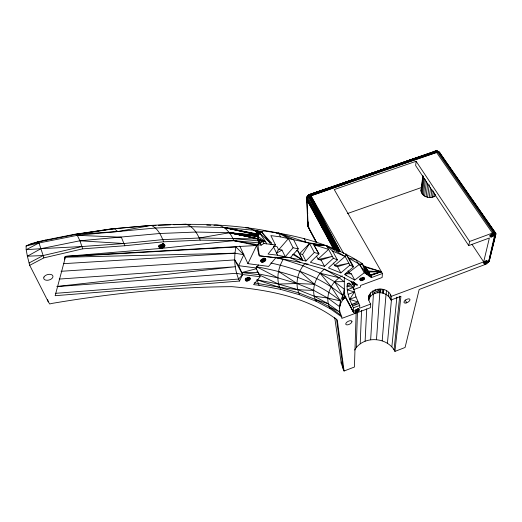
<?xml version="1.0" encoding="UTF-8"?>
<svg xmlns="http://www.w3.org/2000/svg" width="522" height="522" viewBox="0 0 522 522"><rect width="100%" height="100%" fill="white"/><g stroke="black" fill="none" stroke-linecap="round" stroke-linejoin="round"><path stroke-width="0.78" d="M439.387 153.253L439.387 152.274L437.488 151.158L435.035 151.171L434.337 151.726L435.224 151.145L437.488 151.158L440.02 153.259L495.9 233.68L495.861 234.345L489.297 260.935L486.811 263.864L419.186 289.475L405.065 347.489L394.945 351.397C387.494 336.605 362.907 335.346 354.706 350.04M275.466 257.6L283.192 259.349L302.956 265.724L320.097 273.241L331.124 286.689L340.429 300.92L339.411 308.646L340.416 303.935L340.429 300.92L342.765 295.537L344.311 289.227L344.324 277.234M256.498 269L256.641 266.788C286.415 272.256 316.743 281.273 340.429 300.92L340.311 304.385L339.417 306.538L339.822 312.097L341.819 316.984L341.812 318.4L370.463 307.686L370.666 304.065C361.361 289.906 386.652 282.735 391.304 296.359L390.971 300.026L400.922 296.307L394.945 351.397M340.416 303.935L342.732 299.745L342.765 295.537L334.589 281.743L320.097 273.241C314.159 280.973 311.243 292.313 316.156 301.259L330.237 308.73L341.819 316.984M330.237 308.73C325.31 300.072 328.514 288.986 334.589 281.743L344.311 289.227L344.774 295.987L353.44 312.3L354.51 312.965L356.134 313.043L354.431 367.018L344.07 371.012L341.29 363.521L334.746 317.644M368.649 299.68L368.676 297.377L368.552 299.569M265.796 259.871L265.652 259.082C264.008 257.855 260.974 259.323 260.811 261.346C262.011 263.186 265.189 261.613 265.796 259.871L265.117 258.449M308.084 221.863L308.358 227.448L316.299 242.391M353.44 312.3L353.42 307.81C349.857 300.463 346.23 292.196 347.293 283.896L348.357 283.107C351.143 284.144 352.565 287.035 353.909 289.495L360.428 287.093L360.493 285.475L382.13 277.502L382.424 273.515L334.25 189.571L416.119 161.285L469.598 241.471L468.743 245.594L489.375 237.993L483.685 261.874L391.304 296.359M353.909 289.495C352.422 286.852 356.448 284.947 354.764 282.924M356.265 347.476L357.472 311.784M353.825 288.927L355.978 296.927L359.743 305.461L359.638 308.182L370.666 304.065M382.424 273.515L371.684 277.476C365.446 275.335 364.154 269.359 362.385 263.669C332.964 244.544 298.199 235.363 263.688 230.965C257.385 231.67 256.837 238.619 259.343 242.919L233.895 240.662L161.22 248.394L65.628 256.367L55.156 295.693L239.52 281.058C234.6 270.507 233.517 258.338 235.977 246.991L64.826 256.785M360.206 343.789L361.576 310.401M487.678 261.783L487.568 261.241C481.747 260.7 483.946 267.31 487.678 261.783L486.824 260.511M469.598 241.471L492.429 233.08L494.412 232.701L495.678 233.151L489.003 261.646L495.9 233.68L495.678 233.151L439.752 152.685L438.5 151.595L436.359 151.021L308.156 195.228L306.819 197.362L306.936 199.985L333.76 249.327M365.113 341.153L366.731 308.946M315.967 241.471L308.195 226.829L306.936 199.985L307.667 195.743L309.722 194.373L310.903 195.77L343.639 253.379M494.308 234.659L494.203 234.071C492.664 233.367 490.419 234.887 490.184 236.505L491.404 236.942L493.473 235.859L494.308 234.659L493.414 233.36M368.826 299.7L369.302 294.963L368.676 299.517M369.1 298.623L370.463 296.457L370.666 292.796M370.653 339.744L373.432 293.769M370.463 296.457L372.44 294.676L372.669 291.015L374.92 293.403C380.956 291.204 388.433 293.945 390.971 300.026M250.247 278.839L250.136 278.076C248.602 276.784 244.922 278.415 245.484 280.542C247.03 281.71 249.555 280.497 250.247 278.839L249.594 277.417M376.479 339.633L379.82 292.822M380.923 288.992L380.649 292.685L379.729 288.999L379.474 292.705L377.98 289.044L377.706 292.718L375.155 289.73L374.92 293.403L372.44 294.676M368.878 274.748L371.025 276.96L369.804 275.198L368.826 275.466L368.91 274.383L364.663 266.657L363.025 264.811L359.469 264.282L348.833 258.149L345.995 254.018L345.114 256.439L334.308 265.809M382.456 293.051L382.737 289.358L383.526 293.266L383.814 289.579M382.195 340.833L386.052 294.056M386.149 294.454L386.456 290.767M388.355 296.15L388.675 292.47M389.98 298.284L390.306 294.604M308.659 226.744L308.776 227.931L309.442 228.238M387.428 343.28L391.533 299.021M316.156 301.259L299.608 294.76L280.568 289.384C275.74 279.903 277.965 268.197 283.192 259.349M391.846 346.817L396.903 297.09M364.493 278.644L364.428 277.991C362.947 276.98 359.952 278.585 360.258 280.418L361.909 280.653L363.984 279.44L364.493 278.644L363.717 277.247M306.629 199.123L306.819 197.362L309.722 194.373L307.667 195.743L306.629 199.123L334.165 249.098M394.045 349.753L399.748 296.17M416.119 161.285L415.649 165.605L468.743 245.594M368.682 300.235L369.302 294.963M435.446 194.471L435.224 196.031C430.382 199.273 421.528 197.081 421 190.628L422.885 175.333M421.15 191.861L423.042 176.26M421.854 186.667L422.044 185.108M422.331 182.759L422.52 181.199M422.898 178.074L423.094 176.508M421.593 193.081L423.596 176.71M299.608 294.76C294.395 284.666 297.573 271.584 305.011 263.447M422.344 194.23L424.269 178.655M423.362 195.248L425.313 179.679M424.588 196.122L426.474 181.33M426.03 196.794L427.746 183.568M427.577 197.27L429.221 184.821M429.214 197.492L430.578 187.378M430.846 197.479L431.909 189.701M432.438 197.218L433.306 190.993M433.912 196.735L434.461 192.84M421 190.628L421.182 189.388M159.804 244.792L161.22 248.394C152.75 244.779 172.13 242.267 161.957 248.289L160.626 245.431M307.667 195.743L307.497 196.559L308.893 194.699L436.235 150.988M438.5 151.595L437.325 151.126L308.156 195.228L307.125 196.461L306.623 198.23L307.902 225.98C309.318 229.21 307.145 225.595 308.195 224.238M309.474 194.458L373.445 172.56L310.061 194.589L307.412 198.399L307.04 199.215L333.852 249.314M495.678 233.151L488.481 262.396L495.143 232.825L438.33 151.543L494.412 232.701M366.522 274.154L364.232 272.804L354.732 280.046L344.468 274.461L353.603 266.794L352.781 266.318L349.89 265.124L340.846 272.902L328.468 267.943L337.382 259.891L333.375 258.227L324.475 266.344L310.381 262.298L318.909 253.868L314.303 252.485L305.905 261.007L277.567 255.18L268.06 254.083L275.466 244.935L266.683 243.846L265.698 241.83L262.905 241.49L258.116 238.684C257.881 236.799 257.881 234.3 259.793 233.256M366.64 274.213L365.387 272.249L364.663 266.657L369.563 274.826L369.419 275.309L368.91 274.383L365.942 272.575L364.663 266.657L368.199 271.303L371.684 277.476M359.025 310.238L358.966 309.35L357.257 309.318L355.351 310.551L355.019 311.569L356.343 311.967L358.405 310.975L359.025 310.238L358.288 308.874M261 232.786L261.405 231.768L271.048 242.502L272.04 244.511M64.389 259.343L65.628 256.367L256.648 245.497L257.927 244.759L259.343 242.919M345.858 296.724L342.732 299.745L344.67 295.452L353.316 311.732M235.977 246.991L243.8 254.736L238.632 265.678L242.658 274.552L239.52 281.058M273.704 246.064L277.13 246.762L278.409 249.34L276.588 253.19L281.971 250.071L285.266 256.687L275.499 257.64L259.264 255.819L256.648 245.497L233.895 240.662L200.141 240.146L163.686 241.797L124.83 245.745L82.698 248.831L43.835 257.881L29.708 265.326L48.259 301.775L49.779 304.026L51.136 303.55C110.827 293.416 171.353 287.022 231.951 286.663C268.713 289.978 307.334 296.985 337.303 320.025L344.07 371.012M281.684 234.052C239.076 223.892 194.83 223.116 151.276 225.387L111.303 228.936L73.83 234.43L45.323 240.127C38.824 241.647 31.94 242.834 26.1 245.999L26.191 249.712L41.01 248.655L79.918 240.786L159.836 233.497L195.991 232.049L229.497 232.74L257.803 236.72L259.643 232.982L269.554 242.319L270.54 244.329M213.909 225.23C223.52 223.67 230.548 232.714 233.895 240.662L257.927 244.759L259.264 255.819L275.792 257.757L268.634 266.416L247.917 263.643L256.648 245.497L254.292 245.027M307.04 199.215L306.766 198.353L308 196.52L308.874 196.859L310.459 195.045L435.511 151.328L437.325 151.126L439.752 152.685L440.039 153.964M345.701 296.581L342.732 299.745L344.774 295.987L353.838 312.724M64.819 257.731L65.628 256.367M305.905 261.007L302.571 254.514L309.572 243.467L326.583 245.66L345.114 256.439L349.89 265.124M352.467 306.022L358.777 303.673L351.671 304.365L357.955 301.977L349.707 299.321L354.458 291.948L347.202 289.801L352.807 287.681M245.758 227.846L247.97 227.781L254.344 230.287L258.729 234.189L258.129 235.259L229.497 232.74L199.228 238.019L162.818 239.618L124.021 243.513L81.954 246.541L41.01 248.655L27.372 256.204L29.708 265.326M342.732 299.745L345.088 296.261M344.696 292.907L342.765 295.537C322.302 278.383 296.698 268.543 270.82 263.016M258.266 241.914L258.971 241.02L262.905 241.49L263.891 243.513L266.683 243.846M260.485 232.897L261.405 231.768L269.554 242.319L271.048 242.502M61.067 271.29L234.665 259.923L238.632 265.678L256.034 267.962L258.507 264.935M256.034 267.962L260.126 276.712L253.581 284.627L259.029 285.253L280.568 289.384M278.598 249.907L288.412 238.587L306.101 242.378L326.583 245.66L332.618 251.089L345.114 256.439M285.266 256.687L293.09 247.78L298.284 248.87L290.317 257.666L273.939 257.287M299.556 253.738L309.572 243.467L314.303 252.485M318.009 259.153L328.606 249.385L326.583 245.66L313.8 244.785L318.909 253.868L313.8 244.785M339.111 277.697L334.589 281.743L344.063 281.632L339.111 277.697L324.403 268.941L320.097 273.241L339.111 277.697L342.308 275.923M348.735 272.517L359.469 264.282L362.385 263.669M355.43 284.144L357.061 285.188L357.4 284.94L341.173 276.131L322.061 268.549L300.267 262.37L275.499 257.64M30.707 244.133L31.268 243.735M257.927 244.759L261.157 245.164L263.891 243.513M307.608 195.959L310.061 194.589M262.364 231.624L254.344 230.287L224.147 227.52L191.137 226.711L155.582 228.01L77.269 235.318L38.993 242.978L26.191 249.712L27.372 256.204L43.163 255.539L81.954 246.541L82.698 248.831M29.069 262.971L43.163 255.539L38.993 242.978L38.321 241.895L37.662 241.764M308.156 195.228L309.853 196.226L436.046 151.726L438.473 152.124L437.084 151.4L435.035 151.171L309.331 194.83M306.819 197.362L307.223 197.91L308.058 197.59L308 196.52M349.707 299.321L355.978 296.927M349.414 283.094L347.293 283.896L350.262 283.87M348.167 294.317L354.458 291.948M351.123 284.634L346.895 286.219L352.768 287.283M353.42 307.81L359.743 305.461M309.194 195.515L436.046 151.726L492.429 233.08M364.376 266.996L381.386 271.708L370.659 275.662L366.594 269.078L368.61 272.027L381.386 271.708L363.547 266.037M347.482 213.537L421.678 187.444M493.486 232.773L437.58 152.137L310.903 195.77L340.357 251.539M372.806 172.782L435.511 151.328L436.046 151.726M310.459 195.045L436.581 152.391M370.326 275.074L381.386 271.708L366.907 270.996M346.412 275.544L345.407 273.691L349.029 272.608L351.365 273.893L354.732 280.046M333.454 263.088L334.765 265.535L337.48 266.644L348.866 263.258L335.3 266.005M381.386 271.708L370.268 274.97L366.594 269.078L371.025 276.96M434.63 151.308L435.374 151.458M259.199 274.722L241.745 272.536L256.393 268.732M38.993 242.978L26.1 245.999L38.321 241.895L75.71 234.43L111.303 228.936L151.276 225.387C157.918 228.368 161.096 235.415 163.686 241.797M318.205 259.519L332.351 256.328L321.115 259.969L319.634 259.858M73.83 234.43L117.757 231.559L151.276 225.387M439.204 152.3L440.02 153.259M57.029 286.447L235.233 266.755L59.214 279.068M55.312 293.344L238.619 279.048L242.658 274.552L260.126 276.712M57.042 286.591L236.583 273.28L242.658 274.552L234.665 259.923M63.508 263.669L234.926 253.196L243.8 254.736M173.702 224.721L186.021 224.166C193.231 226.574 197.368 233.484 200.141 240.146M147.145 225.648L156 225.341M158.414 225.256L170.485 224.832M299.798 271.205L314.531 284.281L296.985 283.511L278.5 284.066L256.981 279.812L259.029 285.253M64.865 257.222L234.926 253.196M272.353 232.303L274.755 232.29L277.045 233.138M241.745 272.536L258.155 272.491L256.961 271.414M199.228 238.019L258.201 238.939L262.905 241.49L260.178 243.141L258.886 242.971M180.945 224.467L190.634 224.721M206.777 225.145L210.816 225.25M345.407 273.691L351.365 273.893M305.807 263.956L308.045 264.047M117.757 231.559L114.37 228.773L75.71 234.43L77.269 235.318L121.345 237.216L124.83 245.745M339.535 308L339.417 306.538L327.79 298.055L313.611 290.304C293.54 290.33 273.88 286.245 254.227 282.826M326.583 245.66L314.166 244.896L328.606 249.385L333.375 258.227M77.269 235.318L79.918 240.786L124.021 243.513M258.729 234.189L224.147 227.52L258.122 235.037L259.643 232.982L265.698 241.83L257.985 236.486L229.497 232.74L258.201 238.939L261.157 245.164M232.942 238.587L258.364 240.883M257.985 236.486L257.985 235.931L229.497 232.74L258.168 238.795L262.905 241.49L258.214 238.913L229.497 232.74L258.005 235.813L258.501 234.567L224.147 227.52L258.116 235.102L258.501 234.567L224.147 227.52M293.09 247.78L288.412 238.587L280.497 236.884L270.853 235.605L275.466 244.935M258.37 274.455L278.5 284.066L297.553 289.553L314.113 296.163L327.79 298.055L340.429 300.92M296.339 250.664L298.095 251.049L302.721 260.1M258.534 273.9L277.861 277.828L296.985 283.511L313.611 290.304M278.409 249.34L281.971 250.071M229.497 232.74L258.116 238.684L265.698 241.83M46.386 240.374L45.323 240.127M258.827 234.032L254.344 230.287L261.339 231.938M299.393 253.581L302.571 254.514M280.497 236.884L278.546 232.988L309.572 243.467M259.949 233.523L254.344 230.287L261.254 232.499M256.981 279.812L279.635 287.446L298.669 292.862L315.216 299.4L328.201 303.765L339.822 312.097L315.216 299.4M260.028 233.458L254.344 230.287L261.065 232.616M258.71 242.593L260.178 243.141L258.905 242.325M438.558 151.889L437.488 151.158M259.486 233.08L254.344 230.287L260.08 232.962M290.317 257.666L300.267 262.37M257.907 240.518L258.971 241.02L257.907 240.401M254.344 230.287L260.008 232.988M256.641 266.788L277.861 277.828M314.113 296.163L328.201 303.765M288.412 238.587L278.546 232.988L293.599 239.715L298.284 248.87M292.653 254.331L302.525 260.034L297.899 250.984M278.467 271.401L296.985 283.511M368.91 274.383L370 275.146L364.663 266.657L365.498 272.327M293.906 254.077L302.525 260.034M438.33 151.543L439.387 152.274M329.304 306.903L340.886 315.19L339.926 313.99M365.387 272.249L355.489 259.532L348.833 258.149L353.603 266.794M442.832 157.983L444.229 159.993M447.484 164.684L448.418 166.022M451.204 170.042L452.6 172.051M455.856 176.736L457.252 178.746M459.582 182.1L461.441 184.775M464.234 188.794L465.624 190.804M468.88 195.496L469.813 196.833M472.606 200.853L474.002 202.862M481.91 214.248L482.837 215.593M485.63 219.605L487.026 221.615M490.282 226.307L491.209 227.644M494.001 231.664L495.398 233.673M493.257 233.745L494.151 235.044M492.52 233.51L493.864 235.455M492.129 233.915L493.473 235.859M491.652 234.287L492.996 236.231M491.124 234.606L492.468 236.551M490.576 234.854L491.92 236.805M490.51 235.644L491.404 236.942M490.041 235.69L490.934 236.988M489.675 235.631L490.569 236.929M486.674 260.87L487.528 262.142M485.982 260.608L487.261 262.514M437.084 151.4L437.58 152.137M485.61 260.987L486.889 262.892M485.153 261.339L486.426 263.251M484.651 261.646L485.923 263.551M484.122 261.881L485.401 263.786M471.96 244.303L483.685 261.874M483.633 262.024L484.905 263.93M483.6 262.716L484.455 263.988M369.563 274.826L369.804 275.198M360.187 278.8L361.361 280.751L360.591 279.355M359.743 278.761L360.904 280.732L360.128 279.335M405.157 299.974L406.762 302.74M368.826 275.466L364.663 266.657L365.615 272.386M365.942 272.575L366.959 274.402M359.469 264.282L364.232 272.804M363.534 277.639L364.31 279.035M362.823 277.352L363.984 279.44M362.392 277.743L363.553 279.831M361.877 278.089L363.038 280.177M360.937 277.671L362.477 280.464M360.748 278.559L361.909 280.653M345.995 254.018L352.781 266.318M359.743 279.224L360.519 280.627M338.693 251.03L309.853 196.226L340.213 251.604M338.55 251.128L308.3 195.626M356.396 283.975L357.061 285.188M337.219 251.069L308.058 197.59L335.516 249.666M348.043 270.807L349.029 272.608M354.334 282.409L355.332 284.236M335.339 249.686L307.223 197.91M352.826 281.789L354.601 285.045M338.406 251.128L308.874 196.859L337.342 250.958M351.11 281.28L353.988 286.571M332.618 251.089L337.382 259.891M337.48 266.644L340.846 272.902M358.412 308.522L359.149 309.885M357.681 308.561L358.777 310.603M357.316 308.933L358.405 310.975M309.853 196.226L339.307 251.206M356.852 309.272L357.942 311.321M356.324 309.566L357.42 311.608M355.782 309.787L356.878 311.836M355.254 309.924L356.343 311.967M355.136 310.649L355.867 312.012M354.738 310.597L355.462 311.96M316.613 242.658L308.195 226.829L307.895 225.099M324.475 266.344L321.115 259.969L318.035 259.062L316.723 256.576M304.111 238.574L306.101 242.378M351.202 281.208L352.996 284.744L351.717 281.873M273.378 246.652L277.567 255.18M264.582 258.194L265.6 260.328M263.904 257.946L265.267 260.791M263.434 258.383L264.798 261.228M264.236 261.594L263.036 258.644M262.233 259.049L263.59 261.894M261.581 259.245L262.938 262.09M261.294 260.034L262.312 262.175M260.739 259.982L261.757 262.122M260.615 260.543L261.294 261.972M162.355 243.826L163.967 247.278L162.544 243.683M239.794 246.058L247.917 263.643M249.079 277.149L250.051 279.277M248.74 277.593L249.718 279.72M247.943 277.299L249.242 280.138M163.066 243.839L164.41 246.782L163.347 243.767M247.376 277.658L248.674 280.497L247.539 277.554M246.736 277.932L248.035 280.777M246.09 278.115L247.389 280.96M245.49 278.18L246.782 281.025M245.262 278.833L246.234 280.966M245.138 279.387L245.79 280.81M159.243 245.438L160.528 248.361L159.51 245.281M247.448 277.613L248.674 280.497M159.001 245.979L159.941 248.198L158.812 245.314M263.095 258.612L264.321 261.542M158.884 246.423L159.491 247.917L158.923 246.475M353.492 281.893L353.929 283.002L353.538 281.926M164.228 244.322L164.795 245.764M163.849 244.107L164.704 246.26L163.869 244.002M163.275 243.904L164.41 246.782M161.964 244.107L163.379 247.709M161.278 244.453L162.694 248.048L161.507 244.335M160.541 244.688L161.957 248.289M159.399 245.477L160.528 248.361M307.125 196.461L307.275 196.879M79.918 240.786L81.954 246.541M43.163 255.539L43.835 257.881M47.619 299.491L48.259 301.775M336.533 319.072L343.228 369.328M339.587 310.779L339.757 312.919M307.047 199.724L307.197 202.882M307.569 210.79L307.712 213.955M341.244 361.961L341.29 363.521M351.939 321.532L351.861 322.009A3.38 1.579 -27.3 0 1 348.97 324.456L348.167 324.717A3.38 1.579 -27.3 0 1 345.773 323.784A3.38 1.579 -27.3 0 1 348.735 321.089L349.538 320.821A3.38 1.579 -27.3 0 1 351.939 321.532M43.952 277.071L43.698 277.848A4.744 2.812 -15 0 0 47.339 280.268A4.744 2.812 -15 0 0 52.683 277.534L52.944 276.758A4.744 2.812 -15 0 0 49.903 274.318L48.716 274.363A4.744 2.812 -15 0 0 43.952 277.071M405.979 302.975A3.354 1.533 -29.3 0 0 409.94 299.4A3.354 1.533 -29.3 0 0 405 300.483A3.354 1.533 -29.3 0 0 405.979 302.975"/></g></svg>
